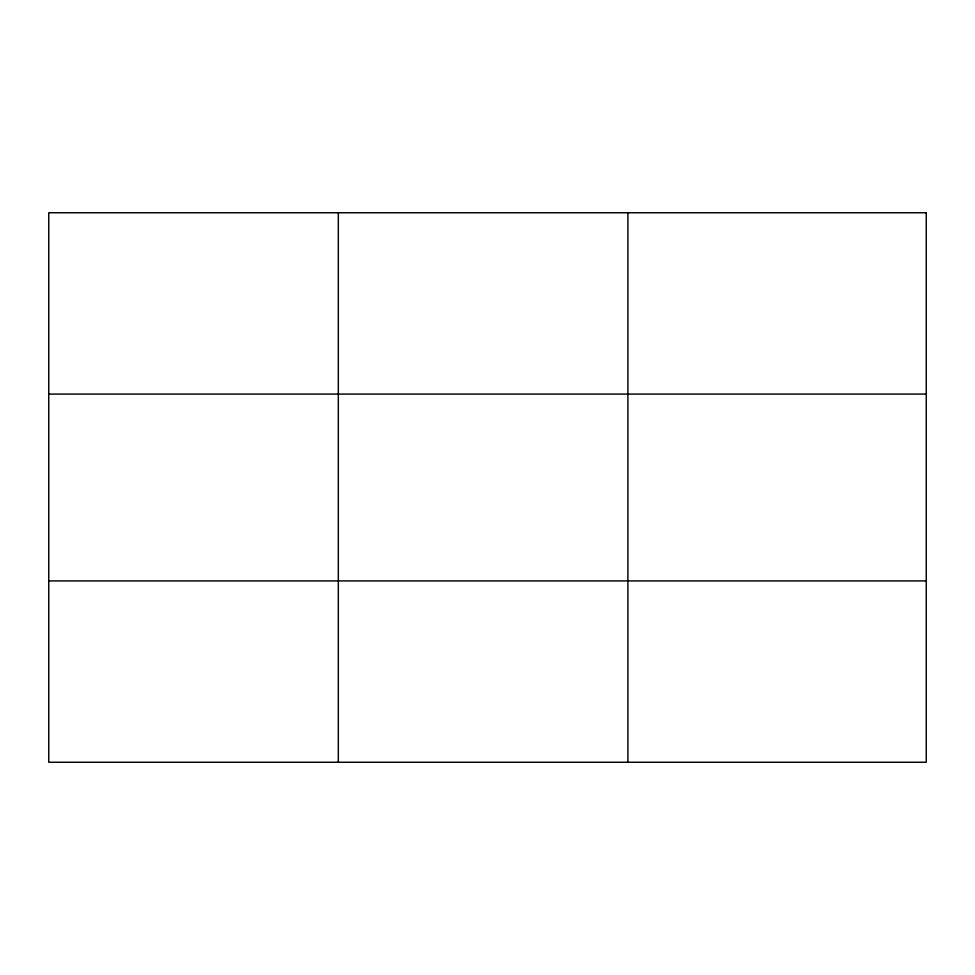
<?xml version="1.0" encoding="UTF-8"?>
<svg xmlns="http://www.w3.org/2000/svg" width="975" height="975" viewBox="0 0 975 975"><rect width="100%" height="100%" fill="white"/><g stroke="black" fill="none" stroke-linecap="round" stroke-linejoin="round"><path stroke-width="1.46" d="M338.325 212.745L338.325 762.255M627.9 212.745L627.9 762.255M48.75 394.083L926.25 394.083M48.75 580.917L926.25 580.917M926.25 212.745L926.25 762.255L48.75 762.255L48.75 212.745L926.25 212.745"/></g></svg>
